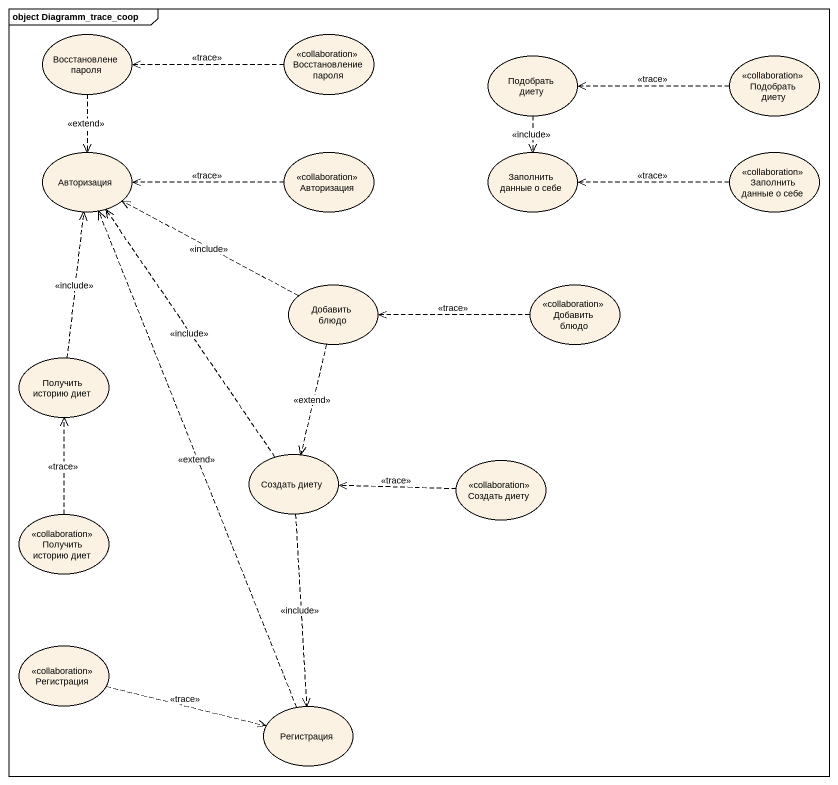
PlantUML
@startuml
mainframe object Diagramm_trace_coop
usecase "Восстановлене пароля" as Восстановлене_пароля
usecase "Восстановление пароля" as Восстановление_пароля <<collaboration>>
usecase "Подобрать диету" as Подобрать_диету
usecase "Подобрать диету" as Подобрать_диету_2 <<collaboration>>
usecase Авторизация
usecase "Авторизация" as Авторизация_2 <<collaboration>>
usecase "Заполнить данные о себе" as Заполнить_данные_о_себе
usecase "Заполнить данные о себе" as Заполнить_данные_о_себе_2 <<collaboration>>
usecase "Добавить блюдо" as Добавить_блюдо
usecase "Добавить блюдо" as Добавить_блюдо_2 <<collaboration>>
usecase "Получить историю диет" as Получить_историю_диет
usecase "Создать диету" as Создать_диету
usecase "Создать диету" as Создать_диету_2 <<collaboration>>
usecase "Получить историю диет" as Получить_историю_диет_2 <<collaboration>>
usecase Регистрация <<collaboration>>
usecase "Регистрация" as Регистрация_2
Восстановлене_пароля ..> Авторизация : <<extend>>
Восстановление_пароля .left.> Восстановлене_пароля : <<trace>>
Подобрать_диету ..> Заполнить_данные_о_себе : <<include>>
Подобрать_диету_2 .left.> Подобрать_диету : <<trace>>
Авторизация_2 .left.> Авторизация : <<trace>>
Заполнить_данные_о_себе_2 .left.> Заполнить_данные_о_себе : <<trace>>
Добавить_блюдо .left.> Авторизация : <<include>>
Добавить_блюдо ..> Создать_диету : <<extend>>
Добавить_блюдо_2 .left.> Добавить_блюдо : <<trace>>
Получить_историю_диет .up.> Авторизация : <<include>>
Создать_диету .up.> Авторизация : <<include>>
Создать_диету ..> Регистрация_2 : <<include>>
Создать_диету_2 .left.> Создать_диету : <<trace>>
Получить_историю_диет_2 .up.> Получить_историю_диет : <<trace>>
Регистрация .right.> Регистрация_2 : <<trace>>
Регистрация_2 .up.> Авторизация : <<extend>>
@enduml
